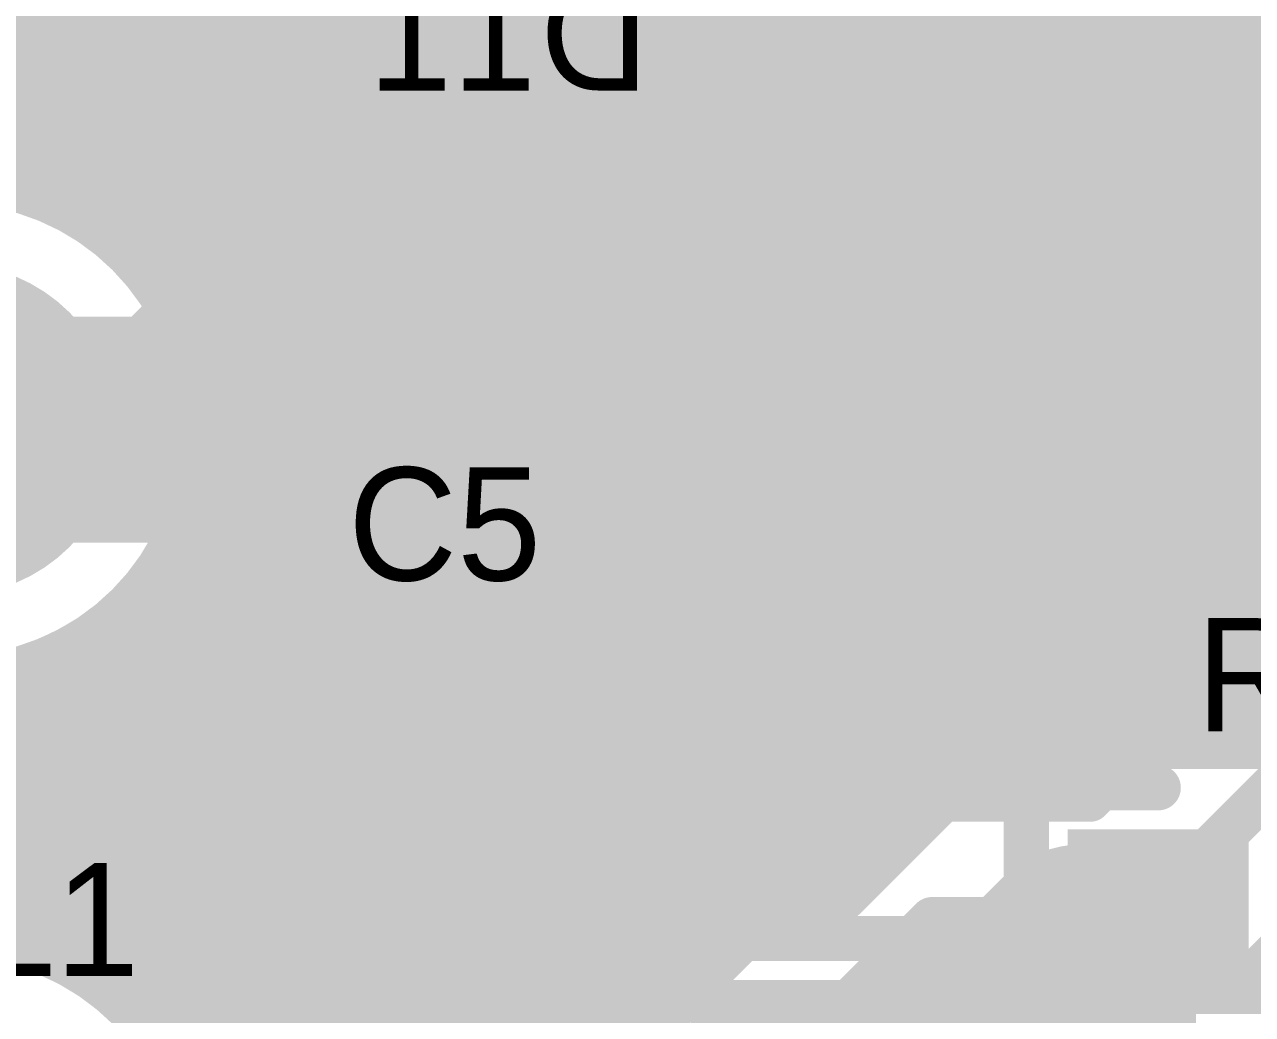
# Model space of a CAD drawing. Header units: millimetres. Extents: x 1.9 to 5.81, y 3 to 5.61.
# Drawn here: x 2.0592 to 2.385, y 4.5448 to 4.8075 of the extents above; entities that cross this region are included whole.
import ezdxf

# ---------------------------------------------------------------- set-up
doc = ezdxf.new("R2010")
doc.units = ezdxf.units.MM
doc.header["$MEASUREMENT"] = 0
for name, color, linetype in [('BottomLayer', 5, 'Continuous'), ('BottomOverlay', 54, 'Continuous'), ('BottomPaste', 16, 'Continuous'), ('BottomSolder', 6, 'Continuous'), ('MultiLayer', 9, 'Continuous'), ('TopLayer', 1, 'Continuous'), ('TopOverlay', 2, 'Continuous'), ('TopPaste', 8, 'Continuous'), ('TopSolder', 216, 'Continuous')]:
    doc.layers.add(name, color=color, linetype=linetype)

msp = doc.modelspace()

# ---------------------------------------------------------------- linework, layer by layer
at = {"layer": 'BottomLayer'}
for points, const_width in [([(2.34, 4.601), (2.34, 5.07616)], 0.01), ([(2.35, 4.60884), (2.35, 5.06616)], 0.01), ([(2.36, 4.61884), (2.36, 5.05616)], 0.01), ([(2.369, 4.62784), (2.369, 5.04716)], 0.01), ([(2.335, 4.695), (2.335, 4.815)], 0.01), ([(2.335, 4.81), (2.369, 4.81)], 0.01), ([(2.335, 4.8), (2.369, 4.8)], 0.01), ([(2.335, 4.79), (2.369, 4.79)], 0.01), ([(2.1, 4.7), (2.16, 4.76)], 0.06), ([(2.16, 4.76), (2.25, 4.76)], 0.06), ([(2.335, 4.78), (2.369, 4.78)], 0.01), ([(2.335, 4.77), (2.369, 4.77)], 0.01), ([(2.335, 4.76), (2.369, 4.76)], 0.01), ([(2.335, 4.75), (2.369, 4.75)], 0.01), ([(2.335, 4.74), (2.369, 4.74)], 0.01), ([(2.335, 4.73), (2.369, 4.73)], 0.01), ([(2.04, 4.7), (2.1, 4.7)], 0.06), ([(2.335, 4.72), (2.369, 4.72)], 0.01), ([(2.335, 4.71), (2.369, 4.71)], 0.01), ([(2.13889, 4.66111), (2.18278, 4.705)], 0.01), ([(2.18278, 4.705), (2.225, 4.705)], 0.01), ([(2.19, 4.50384), (2.19, 4.705)], 0.01), ([(2.2, 4.51384), (2.2, 4.705)], 0.01), ([(2.21, 4.52384), (2.21, 4.705)], 0.01), ([(2.22, 4.53384), (2.22, 4.705)], 0.01), ([(2.225, 4.695), (2.225, 4.705)], 0.01), ([(2.18, 4.49384), (2.18, 4.70222)], 0.01), ([(2.17778, 4.7), (2.225, 4.7)], 0.01), ([(2.335, 4.7), (2.369, 4.7)], 0.01), ([(2.225, 4.695), (2.335, 4.695)], 0.01), ([(2.23, 4.54384), (2.23, 4.695)], 0.01), ([(2.24, 4.55384), (2.24, 4.695)], 0.01), ([(2.25, 4.56384), (2.25, 4.695)], 0.01), ([(2.26, 4.57384), (2.26, 4.695)], 0.01), ([(2.27, 4.58384), (2.27, 4.695)], 0.01), ([(2.28, 4.59369), (2.28, 4.695)], 0.01), ([(2.29, 4.59934), (2.29, 4.695)], 0.01), ([(2.3, 4.601), (2.3, 4.695)], 0.01), ([(2.31, 4.601), (2.31, 4.695)], 0.01), ([(2.32, 4.601), (2.32, 4.695)], 0.01), ([(2.33, 4.601), (2.33, 4.695)], 0.01), ([(2.17, 4.48384), (2.17, 4.69222)], 0.01), ([(2.16778, 4.69), (2.369, 4.69)], 0.01), ([(2.16, 4.47384), (2.16, 4.68222)], 0.01), ([(2.15778, 4.68), (2.369, 4.68)], 0.01), ([(2.15, 4.45781), (2.15, 4.67222)], 0.01), ([(2.14778, 4.67), (2.369, 4.67)], 0.01), ([(2.14, 3.03), (2.14, 4.66222)], 0.01), ([(2.13775, 4.66), (2.369, 4.66)], 0.01), ([(2.13, 3.03), (2.13, 4.6539)], 0.01), ([(2.12, 3.03), (2.12, 4.64877)], 0.01), ([(2.12291, 4.65), (2.369, 4.65)], 0.01), ([(2.07464, 4.645), (2.1, 4.645)], 0.01), ([(2.08, 4.55123), (2.08, 4.645)], 0.01), ([(2.09, 4.54153), (2.09, 4.645)], 0.01), ([(2.1, 4.525), (2.1, 4.645)], 0.01), ([(2.11, 3.03), (2.11, 4.64592)], 0.01), ([(2.07, 4.55766), (2.07, 4.64234)], 0.01), ([(2.06, 4.56185), (2.06, 4.63815)], 0.01), ([(2.065, 4.64), (2.369, 4.64)], 0.01), ([(1.93, 4.63), (2.369, 4.63)], 0.01), ([(2.34216, 4.601), (2.369, 4.62784)], 0.01), ([(1.93, 4.62), (2.36116, 4.62)], 0.01), ([(2.355, 4.57), (2.4, 4.615)], 0.012), ([(1.93, 4.61), (2.35116, 4.61)], 0.01), ([(1.93, 4.6), (2.29219, 4.6)], 0.01), ([(2.3, 4.601), (2.34216, 4.601)], 0.01), ([(2.37884, 4.55), (2.4219, 4.59306)], 0.01), ([(1.93, 4.59), (2.27616, 4.59)], 0.01), ([(2.1581, 4.47194), (2.27806, 4.5919)], 0.01), ([(1.93, 4.58), (2.26616, 4.58)], 0.01), ([(1.93, 4.57), (2.25616, 4.57)], 0.01), ([(2.18, 4.45), (2.3, 4.57)], 0.012), ([(2.3, 4.57), (2.355, 4.57)], 0.012), ([(2.065, 4.56), (2.24616, 4.56)], 0.01), ([(2.38884, 4.56), (2.46636, 4.56)], 0.01), ([(2.08153, 4.55), (2.23616, 4.55)], 0.01), ([(2.37884, 4.55), (2.4, 4.55)], 0.01), ([(2.37884, 4.55), (2.4, 4.55)], 0.01), ([(2.09123, 4.54), (2.22616, 4.54)], 0.01)]:
    msp.add_lwpolyline(points, dxfattribs=dict(at, const_width=const_width))
for points, const_width in [([(2.3325, 4.81, 1), (2.3375, 4.81, 1)], 0.005), ([(2.3665, 4.81, 1), (2.3715, 4.81, 1)], 0.005), ([(2.3325, 4.8, 1), (2.3375, 4.8, 1)], 0.005), ([(2.3665, 4.8, 1), (2.3715, 4.8, 1)], 0.005), ([(2.3325, 4.79, 1), (2.3375, 4.79, 1)], 0.005), ([(2.3665, 4.79, 1), (2.3715, 4.79, 1)], 0.005), ([(2.145, 4.76, 1), (2.175, 4.76, 1)], 0.03), ([(2.145, 4.76, 1), (2.175, 4.76, 1)], 0.03), ([(2.235, 4.76, 1), (2.265, 4.76, 1)], 0.03), ([(2.3325, 4.78, 1), (2.3375, 4.78, 1)], 0.005), ([(2.3665, 4.78, 1), (2.3715, 4.78, 1)], 0.005), ([(2.3325, 4.77, 1), (2.3375, 4.77, 1)], 0.005), ([(2.3665, 4.77, 1), (2.3715, 4.77, 1)], 0.005), ([(2.3325, 4.76, 1), (2.3375, 4.76, 1)], 0.005), ([(2.3665, 4.76, 1), (2.3715, 4.76, 1)], 0.005), ([(2.3325, 4.75, 1), (2.3375, 4.75, 1)], 0.005), ([(2.3665, 4.75, 1), (2.3715, 4.75, 1)], 0.005), ([(2.3325, 4.74, 1), (2.3375, 4.74, 1)], 0.005), ([(2.3665, 4.74, 1), (2.3715, 4.74, 1)], 0.005), ([(2.02, 4.7, 1), (2.06, 4.7, 1)], 0.04), ([(2.3325, 4.73, 1), (2.3375, 4.73, 1)], 0.005), ([(2.3665, 4.73, 1), (2.3715, 4.73, 1)], 0.005), ([(2.025, 4.7, 1), (2.055, 4.7, 1)], 0.03), ([(2.085, 4.7, 1), (2.115, 4.7, 1)], 0.03), ([(2.085, 4.7, 1), (2.115, 4.7, 1)], 0.03), ([(2.3325, 4.72, 1), (2.3375, 4.72, 1)], 0.005), ([(2.3665, 4.72, 1), (2.3715, 4.72, 1)], 0.005), ([(2.3325, 4.71, 1), (2.3375, 4.71, 1)], 0.005), ([(2.3665, 4.71, 1), (2.3715, 4.71, 1)], 0.005), ([(2.18028, 4.705, 1), (2.18528, 4.705, 1)], 0.005), ([(2.18028, 4.705, 1), (2.18528, 4.705, 1)], 0.005), ([(2.1875, 4.705, 1), (2.1925, 4.705, 1)], 0.005), ([(2.1975, 4.705, 1), (2.2025, 4.705, 1)], 0.005), ([(2.2075, 4.705, 1), (2.2125, 4.705, 1)], 0.005), ([(2.2175, 4.705, 1), (2.2225, 4.705, 1)], 0.005), ([(2.2225, 4.705, 1), (2.2275, 4.705, 1)], 0.005), ([(2.2225, 4.705, 1), (2.2275, 4.705, 1)], 0.005), ([(2.1775, 4.70222, 1), (2.1825, 4.70222, 1)], 0.005), ([(2.17528, 4.7, 1), (2.18028, 4.7, 1)], 0.005), ([(2.2225, 4.7, 1), (2.2275, 4.7, 1)], 0.005), ([(2.3325, 4.7, 1), (2.3375, 4.7, 1)], 0.005), ([(2.3665, 4.7, 1), (2.3715, 4.7, 1)], 0.005), ([(2.2225, 4.695, 1), (2.2275, 4.695, 1)], 0.005), ([(2.2225, 4.695, 1), (2.2275, 4.695, 1)], 0.005), ([(2.2275, 4.695, 1), (2.2325, 4.695, 1)], 0.005), ([(2.2375, 4.695, 1), (2.2425, 4.695, 1)], 0.005), ([(2.2475, 4.695, 1), (2.2525, 4.695, 1)], 0.005), ([(2.2575, 4.695, 1), (2.2625, 4.695, 1)], 0.005), ([(2.2675, 4.695, 1), (2.2725, 4.695, 1)], 0.005), ([(2.2775, 4.695, 1), (2.2825, 4.695, 1)], 0.005), ([(2.2875, 4.695, 1), (2.2925, 4.695, 1)], 0.005), ([(2.2975, 4.695, 1), (2.3025, 4.695, 1)], 0.005), ([(2.3075, 4.695, 1), (2.3125, 4.695, 1)], 0.005), ([(2.3175, 4.695, 1), (2.3225, 4.695, 1)], 0.005), ([(2.3275, 4.695, 1), (2.3325, 4.695, 1)], 0.005), ([(2.3325, 4.695, 1), (2.3375, 4.695, 1)], 0.005), ([(2.3325, 4.695, 1), (2.3375, 4.695, 1)], 0.005), ([(2.1675, 4.69222, 1), (2.1725, 4.69222, 1)], 0.005), ([(2.16528, 4.69, 1), (2.17028, 4.69, 1)], 0.005), ([(2.3665, 4.69, 1), (2.3715, 4.69, 1)], 0.005), ([(2.1575, 4.68222, 1), (2.1625, 4.68222, 1)], 0.005), ([(2.15528, 4.68, 1), (2.16028, 4.68, 1)], 0.005), ([(2.3665, 4.68, 1), (2.3715, 4.68, 1)], 0.005), ([(2.1475, 4.67222, 1), (2.1525, 4.67222, 1)], 0.005), ([(2.14528, 4.67, 1), (2.15028, 4.67, 1)], 0.005), ([(2.3665, 4.67, 1), (2.3715, 4.67, 1)], 0.005), ([(2.13639, 4.66111, 1), (2.14139, 4.66111, 1)], 0.005), ([(2.13639, 4.66111, 1), (2.14139, 4.66111, 1)], 0.005), ([(2.13639, 4.66111, 1), (2.14139, 4.66111, 1)], 0.005), ([(2.1375, 4.66222, 1), (2.1425, 4.66222, 1)], 0.005), ([(2.13525, 4.66, 1), (2.14025, 4.66, 1)], 0.005), ([(2.3665, 4.66, 1), (2.3715, 4.66, 1)], 0.005), ([(2.1275, 4.6539, 1), (2.1325, 4.6539, 1)], 0.005), ([(2.1175, 4.64877, 1), (2.1225, 4.64877, 1)], 0.005), ([(2.12041, 4.65, 1), (2.12541, 4.65, 1)], 0.005), ([(2.3665, 4.65, 1), (2.3715, 4.65, 1)], 0.005), ([(2.07214, 4.645, 1), (2.07714, 4.645, 1)], 0.005), ([(2.07214, 4.645, 1), (2.07714, 4.645, 1)], 0.005), ([(2.0775, 4.645, 1), (2.0825, 4.645, 1)], 0.005), ([(2.0875, 4.645, 1), (2.0925, 4.645, 1)], 0.005), ([(2.0975, 4.645, 1), (2.1025, 4.645, 1)], 0.005), ([(2.0975, 4.645, 1), (2.1025, 4.645, 1)], 0.005), ([(2.0975, 4.645, 1), (2.1025, 4.645, 1)], 0.005), ([(2.0975, 4.645, 1), (2.1025, 4.645, 1)], 0.005), ([(2.1075, 4.64592, 1), (2.1125, 4.64592, 1)], 0.005), ([(2.29, 4.63, 1), (2.31, 4.63, 1)], 0.02), ([(2.0675, 4.64234, 1), (2.0725, 4.64234, 1)], 0.005), ([(2.0575, 4.63815, 1), (2.0625, 4.63815, 1)], 0.005), ([(2.0625, 4.64, 1), (2.0675, 4.64, 1)], 0.005), ([(2.3665, 4.64, 1), (2.3715, 4.64, 1)], 0.005), ([(2.3665, 4.63, 1), (2.3715, 4.63, 1)], 0.005), ([(2.3665, 4.62784, 1), (2.3715, 4.62784, 1)], 0.005), ([(2.3665, 4.62784, 1), (2.3715, 4.62784, 1)], 0.005), ([(2.3575, 4.61884, 1), (2.3625, 4.61884, 1)], 0.005), ([(2.35866, 4.62, 1), (2.36366, 4.62, 1)], 0.005), ([(2.3475, 4.60884, 1), (2.3525, 4.60884, 1)], 0.005), ([(2.34866, 4.61, 1), (2.35366, 4.61, 1)], 0.005), ([(2.2875, 4.59934, 1), (2.2925, 4.59934, 1)], 0.005), ([(2.28969, 4.6, 1), (2.29469, 4.6, 1)], 0.005), ([(2.2975, 4.601, 1), (2.3025, 4.601, 1)], 0.005), ([(2.2975, 4.601, 1), (2.3025, 4.601, 1)], 0.005), ([(2.2975, 4.601, 1), (2.3025, 4.601, 1)], 0.005), ([(2.2975, 4.601, 1), (2.3025, 4.601, 1)], 0.005), ([(2.3075, 4.601, 1), (2.3125, 4.601, 1)], 0.005), ([(2.3175, 4.601, 1), (2.3225, 4.601, 1)], 0.005), ([(2.3275, 4.601, 1), (2.3325, 4.601, 1)], 0.005), ([(2.3375, 4.601, 1), (2.3425, 4.601, 1)], 0.005), ([(2.33966, 4.601, 1), (2.34466, 4.601, 1)], 0.005), ([(2.33966, 4.601, 1), (2.34466, 4.601, 1)], 0.005), ([(2.2775, 4.59369, 1), (2.2825, 4.59369, 1)], 0.005), ([(2.27366, 4.59, 1), (2.27866, 4.59, 1)], 0.005), ([(2.27556, 4.5919, 1), (2.28056, 4.5919, 1)], 0.005), ([(2.27556, 4.5919, 1), (2.28056, 4.5919, 1)], 0.005), ([(2.27558, 4.59192, 1), (2.28058, 4.59192, 1)], 0.005), ([(2.2675, 4.58384, 1), (2.2725, 4.58384, 1)], 0.005), ([(2.26366, 4.58, 1), (2.26866, 4.58, 1)], 0.005), ([(2.2575, 4.57384, 1), (2.2625, 4.57384, 1)], 0.005), ([(2.25366, 4.57, 1), (2.25866, 4.57, 1)], 0.005), ([(2.297, 4.57, 1), (2.303, 4.57, 1)], 0.006), ([(2.297, 4.57, 1), (2.303, 4.57, 1)], 0.006), ([(2.352, 4.57, 1), (2.358, 4.57, 1)], 0.006), ([(2.352, 4.57, 1), (2.358, 4.57, 1)], 0.006), ([(2.105, 4.5, 1), (1.975, 4.5, 1)], 0.01), ([(2.2475, 4.56384, 1), (2.2525, 4.56384, 1)], 0.005), ([(2.0575, 4.56185, 1), (2.0625, 4.56185, 1)], 0.005), ([(2.0625, 4.56, 1), (2.0675, 4.56, 1)], 0.005), ([(2.24366, 4.56, 1), (2.24866, 4.56, 1)], 0.005), ([(2.38634, 4.56, 1), (2.39134, 4.56, 1)], 0.005), ([(2.0675, 4.55766, 1), (2.0725, 4.55766, 1)], 0.005), ([(2.2375, 4.55384, 1), (2.2425, 4.55384, 1)], 0.005), ([(2.0775, 4.55123, 1), (2.0825, 4.55123, 1)], 0.005), ([(2.07903, 4.55, 1), (2.08403, 4.55, 1)], 0.005), ([(2.23366, 4.55, 1), (2.23866, 4.55, 1)], 0.005), ([(2.37634, 4.55, 1), (2.38134, 4.55, 1)], 0.005), ([(2.37634, 4.55, 1), (2.38134, 4.55, 1)], 0.005), ([(2.37634, 4.55, 1), (2.38134, 4.55, 1)], 0.005), ([(2.2275, 4.54384, 1), (2.2325, 4.54384, 1)], 0.005), ([(2.0875, 4.54153, 1), (2.0925, 4.54153, 1)], 0.005), ([(2.08873, 4.54, 1), (2.09373, 4.54, 1)], 0.005), ([(2.22366, 4.54, 1), (2.22866, 4.54, 1)], 0.005)]:
    msp.add_lwpolyline(points, format="xyb", close=True, dxfattribs=dict(at, const_width=const_width))
at = {"layer": 'BottomLayer', "const_width": 0.01}
for points in [[(2.13889, 4.66111, -0.198912), (2.1, 4.645)], [(2.13889, 4.66111, -0.198912), (2.1, 4.645)], [(2.07464, 4.645, -0.316182), (2, 4.64877)], [(2.27806, 4.5919, -0.199163), (2.3, 4.601)], [(2.27808, 4.59192, -0.198912), (2.3, 4.601)]]:
    msp.add_lwpolyline(points, format="xyb", dxfattribs=at)
at = {"layer": 'BottomLayer'}
msp.add_solid([(2.31, 4.8), (2.25, 4.8), (2.31, 4.72), (2.25, 4.72)], dxfattribs=at)
at = {"layer": 'BottomOverlay'}
for points, const_width in [([(2.34, 4.7), (2.34, 4.82)], 0.02), ([(2.34, 4.76), (2.4, 4.82)], 0.01), ([(2.34, 4.76), (2.4, 4.7)], 0.01)]:
    msp.add_lwpolyline(points, dxfattribs=dict(at, const_width=const_width))
for points, const_width in [([(2.3375, 4.76, 1), (2.3425, 4.76, 1)], 0.005), ([(2.3375, 4.76, 1), (2.3425, 4.76, 1)], 0.005), ([(2.335, 4.7, 1), (2.345, 4.7, 1)], 0.01)]:
    msp.add_lwpolyline(points, format="xyb", close=True, dxfattribs=dict(at, const_width=const_width))
at = {"layer": 'BottomPaste'}
msp.add_solid([(2.31, 4.8), (2.25, 4.8), (2.31, 4.72), (2.25, 4.72)], dxfattribs=at)
msp.add_solid([(2.31, 4.8), (2.25, 4.8), (2.31, 4.72), (2.25, 4.72)], dxfattribs=at)
at = {"layer": 'BottomSolder'}
for points, const_width in [([(2.018, 4.7, 1), (2.062, 4.7, 1)], 0.044), ([(2.018, 4.7, 1), (2.062, 4.7, 1)], 0.044), ([(2.288, 4.63, 1), (2.312, 4.63, 1)], 0.024), ([(2.288, 4.63, 1), (2.312, 4.63, 1)], 0.024)]:
    msp.add_lwpolyline(points, format="xyb", close=True, dxfattribs=dict(at, const_width=const_width))
msp.add_solid([(2.314, 4.804), (2.246, 4.804), (2.314, 4.716), (2.246, 4.716)], dxfattribs=at)
msp.add_solid([(2.314, 4.804), (2.246, 4.804), (2.314, 4.716), (2.246, 4.716)], dxfattribs=at)
at = {"layer": 'MultiLayer'}
for points, const_width in [([(2.02, 4.7, 1), (2.06, 4.7, 1)], 0.04), ([(2.29, 4.63, 1), (2.31, 4.63, 1)], 0.02)]:
    msp.add_lwpolyline(points, format="xyb", close=True, dxfattribs=dict(at, const_width=const_width))
at = {"layer": 'TopLayer'}
for points, const_width in [([(2.11, 4.645), (2.11, 5.57)], 0.01), ([(2.12, 4.645), (2.12, 5.57)], 0.01), ([(2.13, 4.645), (2.13, 5.57)], 0.01), ([(2.14, 4.645), (2.14, 5.57)], 0.01), ([(2.15, 4.645), (2.15, 5.57)], 0.01), ([(2.16, 4.645), (2.16, 5.57)], 0.01), ([(2.17, 4.645), (2.17, 5.57)], 0.01), ([(2.18, 4.645), (2.18, 5.57)], 0.01), ([(2.19, 4.645), (2.19, 5.57)], 0.01), ([(2.2, 4.645), (2.2, 5.57)], 0.01), ([(2.21, 4.645), (2.21, 5.57)], 0.01), ([(2.22, 4.645), (2.22, 5.57)], 0.01), ([(2.23, 4.645), (2.23, 5.57)], 0.01), ([(2.24, 4.645), (2.24, 5.57)], 0.01), ([(2.25, 4.645), (2.25, 5.57)], 0.01), ([(2.26, 4.575), (2.26, 5.57)], 0.01), ([(2.27, 4.575), (2.27, 5.57)], 0.01), ([(2.28, 4.57778), (2.28, 5.57)], 0.01), ([(2.29, 4.58778), (2.29, 5.57)], 0.01), ([(2.3, 4.59778), (2.3, 5.57)], 0.01), ([(2.31, 4.6061), (2.31, 5.57)], 0.01), ([(2.32, 4.615), (2.32, 5.57)], 0.01), ([(2.33, 4.615), (2.33, 5.57)], 0.01), ([(2.34, 4.615), (2.34, 5.57)], 0.01), ([(2.35, 4.615), (2.35, 5.19709)], 0.01), ([(2.36, 4.615), (2.36, 5.18225)], 0.01), ([(2.37, 4.615), (2.37, 5.1739)], 0.01), ([(2.38, 4.615), (2.38, 5.16877)], 0.01), ([(2.1, 4.725), (2.1, 4.875)], 0.01), ([(2.09, 4.74153), (2.09, 4.85847)], 0.01), ([(2.08, 4.75123), (2.08, 4.84877)], 0.01), ([(2.07, 4.75766), (2.07, 4.84234)], 0.01), ([(2.06, 4.76185), (2.06, 4.83815)], 0.01), ([(1.93, 4.81), (2.86757, 4.81)], 0.01), ([(1.93, 4.8), (2.87757, 4.8)], 0.01), ([(1.93, 4.79), (2.88757, 4.79)], 0.01), ([(1.93, 4.78), (2.89757, 4.78)], 0.01), ([(1.93, 4.77), (2.90757, 4.77)], 0.01), ([(2.065, 4.76), (2.91757, 4.76)], 0.01), ([(2.08153, 4.75), (2.92757, 4.75)], 0.01), ([(2.09123, 4.74), (2.93757, 4.74)], 0.01), ([(2.09766, 4.73), (2.94757, 4.73)], 0.01), ([(2.10185, 4.72), (2.95757, 4.72)], 0.01), ([(2.10423, 4.71), (2.96757, 4.71)], 0.01), ([(2.105, 4.7), (2.97, 4.7)], 0.01), ([(2.10423, 4.69), (2.97, 4.69)], 0.01), ([(2.10185, 4.68), (2.97, 4.68)], 0.01), ([(2.1, 4.62062), (2.1, 4.675)], 0.01), ([(2.09766, 4.67), (2.97, 4.67)], 0.01), ([(2.09, 4.54864), (2.09, 4.65847)], 0.01), ([(2.09123, 4.66), (2.97, 4.66)], 0.01), ([(2.08, 4.55123), (2.08, 4.64877)], 0.01), ([(2.08153, 4.65), (2.97, 4.65)], 0.01), ([(2.105, 4.645), (2.14, 4.645)], 0.01), ([(2.105, 4.62828), (2.105, 4.645)], 0.01), ([(2.14, 4.645), (2.165, 4.645)], 0.01), ([(2.165, 4.645), (2.195, 4.645)], 0.01), ([(2.165, 4.645), (2.195, 4.645)], 0.01), ([(2.195, 4.645), (2.255, 4.645)], 0.01), ([(2.21, 4.6), (2.21, 4.64)], 0.02), ([(2.255, 4.575), (2.255, 4.645)], 0.01), ([(2.07, 4.55766), (2.07, 4.64234)], 0.01), ([(2.06, 4.56185), (2.06, 4.63815)], 0.01), ([(2.065, 4.64), (2.105, 4.64)], 0.01), ([(2.255, 4.64), (2.97, 4.64)], 0.01), ([(1.93, 4.63), (2.105, 4.63)], 0.01), ([(2.255, 4.63), (2.97, 4.63)], 0.01), ([(1.93, 4.62), (2.09969, 4.62)], 0.01), ([(2.255, 4.62), (2.87938, 4.62)], 0.01), ([(2.14, 4.535), (2.14, 4.6)], 0.04), ([(2.315, 4.615), (2.34, 4.615)], 0.01), ([(2.315, 4.60899), (2.315, 4.615)], 0.01), ([(2.32, 4.61123), (2.32, 4.615)], 0.01), ([(2.34, 4.615), (2.375, 4.615)], 0.01), ([(2.375, 4.615), (2.405, 4.615)], 0.01), ([(2.375, 4.615), (2.405, 4.615)], 0.01), ([(1.93, 4.61), (2.09613, 4.61)], 0.01), ([(2.255, 4.61), (2.315, 4.61)], 0.01), ([(2.21, 4.6), (2.25, 4.6)], 0.02), ([(2.21, 4.56), (2.21, 4.6)], 0.02), ([(1.93, 4.6), (2.095, 4.6)], 0.01), ([(2.095, 4.575), (2.095, 4.6)], 0.01), ([(2.255, 4.6), (2.30225, 4.6)], 0.01), ([(2.27722, 4.575), (2.30111, 4.59889)], 0.01), ([(1.93, 4.59), (2.095, 4.59)], 0.01), ([(2.255, 4.59), (2.29222, 4.59)], 0.01), ([(2.24, 4.46), (2.34, 4.56)], 0.06), ([(1.93, 4.58), (2.095, 4.58)], 0.01), ([(2.255, 4.58), (2.28222, 4.58)], 0.01), ([(2.34, 4.375), (2.34, 4.555)], 0.06), ([(2.095, 4.55364), (2.095, 4.575)], 0.01), ([(2.095, 4.55364), (2.095, 4.575)], 0.01), ([(2.255, 4.575), (2.27722, 4.575)], 0.01), ([(1.93, 4.57), (2.095, 4.57)], 0.01), ([(2.065, 4.56), (2.095, 4.56)], 0.01), ([(2.08664, 4.54528), (2.095, 4.55364)], 0.01), ([(2.185, 4.555), (2.195, 4.555)], 0.01), ([(2.185, 4.555), (2.195, 4.555)], 0.01), ([(2.185, 4.535), (2.185, 4.555)], 0.01), ([(2.185, 4.535), (2.185, 4.555)], 0.01), ([(2.19, 4.49291), (2.19, 4.555)], 0.01), ([(2.195, 4.555), (2.215, 4.555)], 0.01), ([(2.2, 4.50775), (2.2, 4.555)], 0.01), ([(2.21, 4.5161), (2.21, 4.555)], 0.01), ([(2.215, 4.51899), (2.215, 4.555)], 0.01), ([(2.08153, 4.55), (2.09136, 4.55)], 0.01), ([(2.105, 4.5), (2.14, 4.535)], 0.04), ([(2.185, 4.55), (2.215, 4.55)], 0.01), ([(2.185, 4.54), (2.215, 4.54)], 0.01)]:
    msp.add_lwpolyline(points, dxfattribs=dict(at, const_width=const_width))
for points, const_width in [([(2.105, 4.7, 1), (1.975, 4.7, 1)], 0.01), ([(2.0575, 4.76185, 1), (2.0625, 4.76185, 1)], 0.005), ([(2.0625, 4.76, 1), (2.0675, 4.76, 1)], 0.005), ([(2.0675, 4.75766, 1), (2.0725, 4.75766, 1)], 0.005), ([(2.0775, 4.75123, 1), (2.0825, 4.75123, 1)], 0.005), ([(2.07903, 4.75, 1), (2.08403, 4.75, 1)], 0.005), ([(2.0875, 4.74153, 1), (2.0925, 4.74153, 1)], 0.005), ([(2.08873, 4.74, 1), (2.09373, 4.74, 1)], 0.005), ([(2.02, 4.7, 1), (2.06, 4.7, 1)], 0.04), ([(2.09516, 4.73, 1), (2.10016, 4.73, 1)], 0.005), ([(2.0975, 4.725, 1), (2.1025, 4.725, 1)], 0.005), ([(2.09935, 4.72, 1), (2.10435, 4.72, 1)], 0.005), ([(2.10173, 4.71, 1), (2.10673, 4.71, 1)], 0.005), ([(2.1025, 4.7, 1), (2.1075, 4.7, 1)], 0.005), ([(2.1025, 4.7, 1), (2.1075, 4.7, 1)], 0.005), ([(2.10173, 4.69, 1), (2.10673, 4.69, 1)], 0.005), ([(2.09935, 4.68, 1), (2.10435, 4.68, 1)], 0.005), ([(2.0975, 4.675, 1), (2.1025, 4.675, 1)], 0.005), ([(2.09516, 4.67, 1), (2.10016, 4.67, 1)], 0.005), ([(2.0875, 4.65847, 1), (2.0925, 4.65847, 1)], 0.005), ([(2.08873, 4.66, 1), (2.09373, 4.66, 1)], 0.005), ([(2.0775, 4.64877, 1), (2.0825, 4.64877, 1)], 0.005), ([(2.07903, 4.65, 1), (2.08403, 4.65, 1)], 0.005), ([(2.1025, 4.645, 1), (2.1075, 4.645, 1)], 0.005), ([(2.1025, 4.645, 1), (2.1075, 4.645, 1)], 0.005), ([(2.1075, 4.645, 1), (2.1125, 4.645, 1)], 0.005), ([(2.1175, 4.645, 1), (2.1225, 4.645, 1)], 0.005), ([(2.1275, 4.645, 1), (2.1325, 4.645, 1)], 0.005), ([(2.1375, 4.645, 1), (2.1425, 4.645, 1)], 0.005), ([(2.1375, 4.645, 1), (2.1425, 4.645, 1)], 0.005), ([(2.1375, 4.645, 1), (2.1425, 4.645, 1)], 0.005), ([(2.1475, 4.645, 1), (2.1525, 4.645, 1)], 0.005), ([(2.1575, 4.645, 1), (2.1625, 4.645, 1)], 0.005), ([(2.1625, 4.645, 1), (2.1675, 4.645, 1)], 0.005), ([(2.1625, 4.645, 1), (2.1675, 4.645, 1)], 0.005), ([(2.1625, 4.645, 1), (2.1675, 4.645, 1)], 0.005), ([(2.1675, 4.645, 1), (2.1725, 4.645, 1)], 0.005), ([(2.1775, 4.645, 1), (2.1825, 4.645, 1)], 0.005), ([(2.1875, 4.645, 1), (2.1925, 4.645, 1)], 0.005), ([(2.1925, 4.645, 1), (2.1975, 4.645, 1)], 0.005), ([(2.1925, 4.645, 1), (2.1975, 4.645, 1)], 0.005), ([(2.1925, 4.645, 1), (2.1975, 4.645, 1)], 0.005), ([(2.1975, 4.645, 1), (2.2025, 4.645, 1)], 0.005), ([(2.205, 4.64, 1), (2.215, 4.64, 1)], 0.01), ([(2.2075, 4.645, 1), (2.2125, 4.645, 1)], 0.005), ([(2.2175, 4.645, 1), (2.2225, 4.645, 1)], 0.005), ([(2.2275, 4.645, 1), (2.2325, 4.645, 1)], 0.005), ([(2.2375, 4.645, 1), (2.2425, 4.645, 1)], 0.005), ([(2.2475, 4.645, 1), (2.2525, 4.645, 1)], 0.005), ([(2.2525, 4.645, 1), (2.2575, 4.645, 1)], 0.005), ([(2.2525, 4.645, 1), (2.2575, 4.645, 1)], 0.005), ([(2.29, 4.63, 1), (2.31, 4.63, 1)], 0.02), ([(2.0675, 4.64234, 1), (2.0725, 4.64234, 1)], 0.005), ([(2.0575, 4.63815, 1), (2.0625, 4.63815, 1)], 0.005), ([(2.0625, 4.64, 1), (2.0675, 4.64, 1)], 0.005), ([(2.1025, 4.64, 1), (2.1075, 4.64, 1)], 0.005), ([(2.2525, 4.64, 1), (2.2575, 4.64, 1)], 0.005), ([(2.1025, 4.63, 1), (2.1075, 4.63, 1)], 0.005), ([(2.2525, 4.63, 1), (2.2575, 4.63, 1)], 0.005), ([(2.1025, 4.62828, 1), (2.1075, 4.62828, 1)], 0.005), ([(2.1025, 4.62828, 1), (2.1075, 4.62828, 1)], 0.005), ([(2.09719, 4.62, 1), (2.10219, 4.62, 1)], 0.005), ([(2.0975, 4.62062, 1), (2.1025, 4.62062, 1)], 0.005), ([(2.2525, 4.62, 1), (2.2575, 4.62, 1)], 0.005), ([(2.13, 4.6, 1), (2.15, 4.6, 1)], 0.02), ([(2.3125, 4.615, 1), (2.3175, 4.615, 1)], 0.005), ([(2.3125, 4.615, 1), (2.3175, 4.615, 1)], 0.005), ([(2.3175, 4.615, 1), (2.3225, 4.615, 1)], 0.005), ([(2.3175, 4.615, 1), (2.3225, 4.615, 1)], 0.005), ([(2.3275, 4.615, 1), (2.3325, 4.615, 1)], 0.005), ([(2.3375, 4.615, 1), (2.3425, 4.615, 1)], 0.005), ([(2.3375, 4.615, 1), (2.3425, 4.615, 1)], 0.005), ([(2.3375, 4.615, 1), (2.3425, 4.615, 1)], 0.005), ([(2.3375, 4.615, 1), (2.3425, 4.615, 1)], 0.005), ([(2.3475, 4.615, 1), (2.3525, 4.615, 1)], 0.005), ([(2.3575, 4.615, 1), (2.3625, 4.615, 1)], 0.005), ([(2.3675, 4.615, 1), (2.3725, 4.615, 1)], 0.005), ([(2.3725, 4.615, 1), (2.3775, 4.615, 1)], 0.005), ([(2.3725, 4.615, 1), (2.3775, 4.615, 1)], 0.005), ([(2.3725, 4.615, 1), (2.3775, 4.615, 1)], 0.005), ([(2.3775, 4.615, 1), (2.3825, 4.615, 1)], 0.005), ([(2.09363, 4.61, 1), (2.09863, 4.61, 1)], 0.005), ([(2.2525, 4.61, 1), (2.2575, 4.61, 1)], 0.005), ([(2.3125, 4.61, 1), (2.3175, 4.61, 1)], 0.005), ([(2.3125, 4.60899, 1), (2.3175, 4.60899, 1)], 0.005), ([(2.3125, 4.60899, 1), (2.3175, 4.60899, 1)], 0.005), ([(2.3125, 4.60899, 1), (2.3175, 4.60899, 1)], 0.005), ([(2.3175, 4.61123, 1), (2.3225, 4.61123, 1)], 0.005), ([(2.3075, 4.6061, 1), (2.3125, 4.6061, 1)], 0.005), ([(2.205, 4.6, 1), (2.215, 4.6, 1)], 0.01), ([(2.205, 4.6, 1), (2.215, 4.6, 1)], 0.01), ([(2.205, 4.6, 1), (2.215, 4.6, 1)], 0.01), ([(2.245, 4.6, 1), (2.255, 4.6, 1)], 0.01), ([(2.0925, 4.6, 1), (2.0975, 4.6, 1)], 0.005), ([(2.0925, 4.6, 1), (2.0975, 4.6, 1)], 0.005), ([(2.0925, 4.6, 1), (2.0975, 4.6, 1)], 0.005), ([(2.2525, 4.6, 1), (2.2575, 4.6, 1)], 0.005), ([(2.29975, 4.6, 1), (2.30475, 4.6, 1)], 0.005), ([(2.2975, 4.59778, 1), (2.3025, 4.59778, 1)], 0.005), ([(2.29861, 4.59889, 1), (2.30361, 4.59889, 1)], 0.005), ([(2.29861, 4.59889, 1), (2.30361, 4.59889, 1)], 0.005), ([(2.0925, 4.59, 1), (2.0975, 4.59, 1)], 0.005), ([(2.2525, 4.59, 1), (2.2575, 4.59, 1)], 0.005), ([(2.28972, 4.59, 1), (2.29472, 4.59, 1)], 0.005), ([(2.2875, 4.58778, 1), (2.2925, 4.58778, 1)], 0.005), ([(2.325, 4.56, 1), (2.355, 4.56, 1)], 0.03), ([(2.0925, 4.58, 1), (2.0975, 4.58, 1)], 0.005), ([(2.2525, 4.58, 1), (2.2575, 4.58, 1)], 0.005), ([(2.27972, 4.58, 1), (2.28472, 4.58, 1)], 0.005), ([(2.325, 4.555, 1), (2.355, 4.555, 1)], 0.03), ([(2.2775, 4.57778, 1), (2.2825, 4.57778, 1)], 0.005), ([(2.0925, 4.575, 1), (2.0975, 4.575, 1)], 0.005), ([(2.0925, 4.575, 1), (2.0975, 4.575, 1)], 0.005), ([(2.0925, 4.575, 1), (2.0975, 4.575, 1)], 0.005), ([(2.2525, 4.575, 1), (2.2575, 4.575, 1)], 0.005), ([(2.2525, 4.575, 1), (2.2575, 4.575, 1)], 0.005), ([(2.2575, 4.575, 1), (2.2625, 4.575, 1)], 0.005), ([(2.2675, 4.575, 1), (2.2725, 4.575, 1)], 0.005), ([(2.27472, 4.575, 1), (2.27972, 4.575, 1)], 0.005), ([(2.27472, 4.575, 1), (2.27972, 4.575, 1)], 0.005), ([(2.0925, 4.57, 1), (2.0975, 4.57, 1)], 0.005), ([(2.205, 4.56, 1), (2.215, 4.56, 1)], 0.01), ([(2.0575, 4.56185, 1), (2.0625, 4.56185, 1)], 0.005), ([(2.0625, 4.56, 1), (2.0675, 4.56, 1)], 0.005), ([(2.0925, 4.56, 1), (2.0975, 4.56, 1)], 0.005), ([(2.0675, 4.55766, 1), (2.0725, 4.55766, 1)], 0.005), ([(2.0925, 4.55364, 1), (2.0975, 4.55364, 1)], 0.005), ([(2.0925, 4.55364, 1), (2.0975, 4.55364, 1)], 0.005), ([(2.0925, 4.55364, 1), (2.0975, 4.55364, 1)], 0.005), ([(2.1825, 4.555, 1), (2.1875, 4.555, 1)], 0.005), ([(2.1825, 4.555, 1), (2.1875, 4.555, 1)], 0.005), ([(2.1825, 4.555, 1), (2.1875, 4.555, 1)], 0.005), ([(2.1825, 4.555, 1), (2.1875, 4.555, 1)], 0.005), ([(2.1875, 4.555, 1), (2.1925, 4.555, 1)], 0.005), ([(2.1925, 4.555, 1), (2.1975, 4.555, 1)], 0.005), ([(2.1925, 4.555, 1), (2.1975, 4.555, 1)], 0.005), ([(2.1925, 4.555, 1), (2.1975, 4.555, 1)], 0.005), ([(2.1975, 4.555, 1), (2.2025, 4.555, 1)], 0.005), ([(2.2075, 4.555, 1), (2.2125, 4.555, 1)], 0.005), ([(2.2125, 4.555, 1), (2.2175, 4.555, 1)], 0.005), ([(2.2125, 4.555, 1), (2.2175, 4.555, 1)], 0.005), ([(2.0775, 4.55123, 1), (2.0825, 4.55123, 1)], 0.005), ([(2.07903, 4.55, 1), (2.08403, 4.55, 1)], 0.005), ([(2.0875, 4.54864, 1), (2.0925, 4.54864, 1)], 0.005), ([(2.08886, 4.55, 1), (2.09386, 4.55, 1)], 0.005), ([(2.13, 4.535, 1), (2.15, 4.535, 1)], 0.02), ([(2.13, 4.535, 1), (2.15, 4.535, 1)], 0.02), ([(2.1825, 4.55, 1), (2.1875, 4.55, 1)], 0.005), ([(2.2125, 4.55, 1), (2.2175, 4.55, 1)], 0.005), ([(2.08414, 4.54528, 1), (2.08914, 4.54528, 1)], 0.005), ([(2.08414, 4.54528, 1), (2.08914, 4.54528, 1)], 0.005), ([(2.1825, 4.54, 1), (2.1875, 4.54, 1)], 0.005), ([(2.2125, 4.54, 1), (2.2175, 4.54, 1)], 0.005)]:
    msp.add_lwpolyline(points, format="xyb", close=True, dxfattribs=dict(at, const_width=const_width))
at = {"layer": 'TopLayer', "const_width": 0.01}
for points in [[(2.095, 4.6, -0.171573), (2.105, 4.62828)], [(2.315, 4.60899, -0.118516), (2.34, 4.615)], [(2.30111, 4.59889, -0.078545), (2.315, 4.60899)], [(2.0869, 4.455, -2.476172), (2.08664, 4.54528)]]:
    msp.add_lwpolyline(points, format="xyb", dxfattribs=at)
at = {"layer": 'TopLayer'}
for points in [[(2.13, 4.58), (2.17, 4.58), (2.13, 4.62), (2.17, 4.62)], [(2.19, 4.58), (2.23, 4.58), (2.19, 4.62), (2.23, 4.62)], [(2.38, 4.59), (2.34, 4.59), (2.38, 4.55), (2.34, 4.55)], [(2.16, 4.55), (2.12, 4.55), (2.16, 4.49), (2.12, 4.49)], [(2.28, 4.55), (2.24, 4.55), (2.28, 4.49), (2.24, 4.49)]]:
    msp.add_solid(points, dxfattribs=at)
at = {"layer": 'TopOverlay'}
for points, const_width in [([(2.115, 4.565), (2.115, 4.635)], 0.012), ([(2.115, 4.635), (2.15, 4.635)], 0.012), ([(2.21, 4.635), (2.245, 4.635)], 0.012), ([(2.245, 4.565), (2.245, 4.635)], 0.012), ([(2.325, 4.605), (2.36, 4.605)], 0.012), ([(2.325, 4.535), (2.325, 4.605)], 0.012), ([(2.1, 4.565), (2.16, 4.565)], 0.012), ([(2.1, 4.475), (2.1, 4.565)], 0.012), ([(2.115, 4.565), (2.15, 4.565)], 0.012), ([(2.21, 4.565), (2.245, 4.565)], 0.012), ([(2.24, 4.565), (2.3, 4.565)], 0.012), ([(2.3, 4.475), (2.3, 4.565)], 0.012), ([(2.31, 4.55), (2.51, 4.55)], 0.01), ([(2.31, 4.45), (2.31, 4.55)], 0.01)]:
    msp.add_lwpolyline(points, dxfattribs=dict(at, const_width=const_width))
for points, const_width in [([(2.112, 4.635, 1), (2.118, 4.635, 1)], 0.006), ([(2.112, 4.635, 1), (2.118, 4.635, 1)], 0.006), ([(2.147, 4.635, 1), (2.153, 4.635, 1)], 0.006), ([(2.207, 4.635, 1), (2.213, 4.635, 1)], 0.006), ([(2.242, 4.635, 1), (2.248, 4.635, 1)], 0.006), ([(2.242, 4.635, 1), (2.248, 4.635, 1)], 0.006), ([(2.322, 4.605, 1), (2.328, 4.605, 1)], 0.006), ([(2.322, 4.605, 1), (2.328, 4.605, 1)], 0.006), ([(2.357, 4.605, 1), (2.363, 4.605, 1)], 0.006), ([(2.097, 4.565, 1), (2.103, 4.565, 1)], 0.006), ([(2.097, 4.565, 1), (2.103, 4.565, 1)], 0.006), ([(2.112, 4.565, 1), (2.118, 4.565, 1)], 0.006), ([(2.112, 4.565, 1), (2.118, 4.565, 1)], 0.006), ([(2.147, 4.565, 1), (2.153, 4.565, 1)], 0.006), ([(2.157, 4.565, 1), (2.163, 4.565, 1)], 0.006), ([(2.207, 4.565, 1), (2.213, 4.565, 1)], 0.006), ([(2.237, 4.565, 1), (2.243, 4.565, 1)], 0.006), ([(2.242, 4.565, 1), (2.248, 4.565, 1)], 0.006), ([(2.242, 4.565, 1), (2.248, 4.565, 1)], 0.006), ([(2.297, 4.565, 1), (2.303, 4.565, 1)], 0.006), ([(2.297, 4.565, 1), (2.303, 4.565, 1)], 0.006), ([(2.3075, 4.55, 1), (2.3125, 4.55, 1)], 0.005), ([(2.3075, 4.55, 1), (2.3125, 4.55, 1)], 0.005)]:
    msp.add_lwpolyline(points, format="xyb", close=True, dxfattribs=dict(at, const_width=const_width))
at = {"layer": 'TopPaste'}
for points in [[(2.13, 4.58), (2.17, 4.58), (2.13, 4.62), (2.17, 4.62)], [(2.13, 4.58), (2.17, 4.58), (2.13, 4.62), (2.17, 4.62)], [(2.19, 4.58), (2.23, 4.58), (2.19, 4.62), (2.23, 4.62)], [(2.19, 4.58), (2.23, 4.58), (2.19, 4.62), (2.23, 4.62)], [(2.38, 4.59), (2.34, 4.59), (2.38, 4.55), (2.34, 4.55)], [(2.38, 4.59), (2.34, 4.59), (2.38, 4.55), (2.34, 4.55)], [(2.16, 4.55), (2.12, 4.55), (2.16, 4.49), (2.12, 4.49)], [(2.16, 4.55), (2.12, 4.55), (2.16, 4.49), (2.12, 4.49)], [(2.28, 4.55), (2.24, 4.55), (2.28, 4.49), (2.24, 4.49)], [(2.28, 4.55), (2.24, 4.55), (2.28, 4.49), (2.24, 4.49)]]:
    msp.add_solid(points, dxfattribs=at)
at = {"layer": 'TopSolder'}
for points, const_width in [([(2.018, 4.7, 1), (2.062, 4.7, 1)], 0.044), ([(2.018, 4.7, 1), (2.062, 4.7, 1)], 0.044), ([(2.288, 4.63, 1), (2.312, 4.63, 1)], 0.024), ([(2.288, 4.63, 1), (2.312, 4.63, 1)], 0.024)]:
    msp.add_lwpolyline(points, format="xyb", close=True, dxfattribs=dict(at, const_width=const_width))
for points in [[(2.126, 4.576), (2.174, 4.576), (2.126, 4.624), (2.174, 4.624)], [(2.126, 4.576), (2.174, 4.576), (2.126, 4.624), (2.174, 4.624)], [(2.186, 4.576), (2.234, 4.576), (2.186, 4.624), (2.234, 4.624)], [(2.186, 4.576), (2.234, 4.576), (2.186, 4.624), (2.234, 4.624)], [(2.384, 4.594), (2.336, 4.594), (2.384, 4.546), (2.336, 4.546)], [(2.384, 4.594), (2.336, 4.594), (2.384, 4.546), (2.336, 4.546)], [(2.164, 4.554), (2.116, 4.554), (2.164, 4.486), (2.116, 4.486)], [(2.164, 4.554), (2.116, 4.554), (2.164, 4.486), (2.116, 4.486)], [(2.284, 4.554), (2.236, 4.554), (2.284, 4.486), (2.236, 4.486)], [(2.284, 4.554), (2.236, 4.554), (2.284, 4.486), (2.236, 4.486)]]:
    msp.add_solid(points, dxfattribs=at)

# ---------------------------------------------------------------- texts
at = {"layer": 'BottomOverlay', "text_generation_flag": 2}
msp.add_text('D11', height=0.03, rotation=360, dxfattribs=at).set_placement((2.225, 4.79))
at = {"layer": 'TopOverlay'}
for s, p in [('C5', (2.145, 4.66)), ('R1', (2.37, 4.62)), ('L1', (2.045, 4.555))]:
    msp.add_text(s, height=0.03, rotation=360, dxfattribs=at).set_placement(p)

doc.saveas('drawing.dxf')
